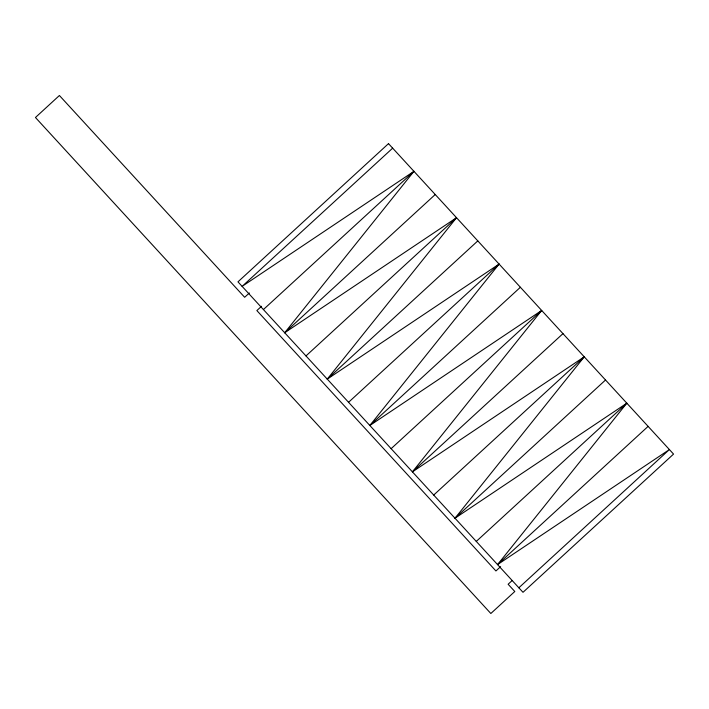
<?xml version="1.0" encoding="UTF-8"?>
<svg xmlns="http://www.w3.org/2000/svg" width="709" height="709" viewBox="0 0 709 709"><rect width="100%" height="100%" fill="white"/><g stroke="black" fill="none" stroke-linecap="round" stroke-linejoin="round"><path stroke-width="1.06" d="M518.855 587.779L669.393 449.568L497.567 564.594L626.818 403.191L454.992 518.226L584.251 356.822L412.416 471.857L541.676 310.453L369.841 425.48L499.101 264.076L327.266 379.111L456.525 217.707L284.69 332.743L413.95 171.339L242.115 286.374L392.662 148.154M249.338 292.985L244.658 297.284L59.405 95.502L35.45 117.499L490.841 613.498L514.796 591.501L508.123 584.243L512.022 580.662M261.541 306.27L256.862 310.569L495.928 570.958L500.607 566.659M263.402 309.558L413.95 171.339M284.69 332.743L435.237 194.523M305.978 355.927L456.525 217.707M327.266 379.111L477.813 240.892M348.553 402.295L499.101 264.076M369.841 425.48L520.388 287.269M391.129 448.673L541.676 310.453M412.416 471.857L562.964 333.638M433.704 495.042L584.251 356.822M454.992 518.226L605.53 380.006M476.28 541.41L626.818 403.191M497.567 564.594L648.106 426.375M388.505 143.626L237.967 281.845L523.003 592.307L673.55 454.088L388.505 143.626"/></g></svg>
